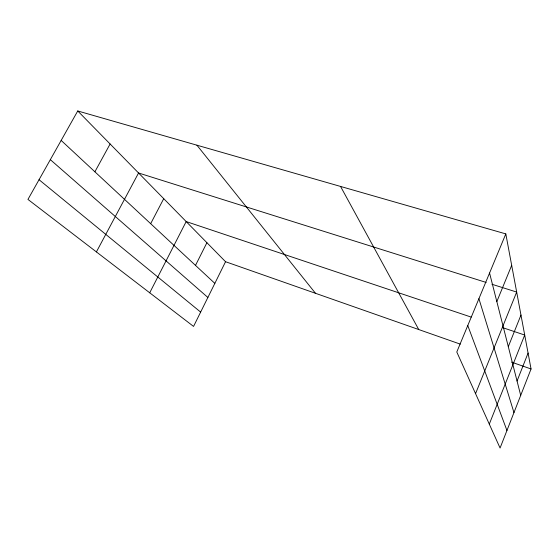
<?xml version="1.0" encoding="UTF-8"?>
<svg xmlns="http://www.w3.org/2000/svg" width="559" height="559" viewBox="0 0 559 559"><rect width="100%" height="100%" fill="white"/><g stroke="black" fill="none" stroke-linecap="round" stroke-linejoin="round"><path stroke-width="0.84" d="M505.811 233.9L531.05 368.975L500.074 448.032L456.787 352.002L505.811 233.9L77.743 110.968L27.95 199.416L193.561 326.421L225.55 261.717L77.743 110.968M517.047 381.035L528.08 353.071M489.293 424.12L524.705 335.037L502.464 327.581M508.306 346.65L520.974 315.045M475.555 393.634L516.677 292.057L491.948 284.265M496.839 301.594L511.688 265.336M195.503 265.392L206.907 242.704M149.714 292.797L186.182 221.567L471.16 317.086M150.664 223.684L163.731 198.669M96.407 251.913L138.555 172.99L486.176 282.449M94.89 171.795L110.116 143.984M225.55 261.717L460.253 344.12M511.52 362.12L531.05 368.975M39.039 179.712L200.646 312.097M50.331 159.657L207.878 297.465M61.162 140.421L214.838 283.378M196.908 145.186L315.5 293.3M340.55 186.433L418.74 329.544M467.771 325.541L506.95 430.486M478.916 298.688L513.959 412.584M489.565 273.03L520.702 395.381"/></g></svg>
